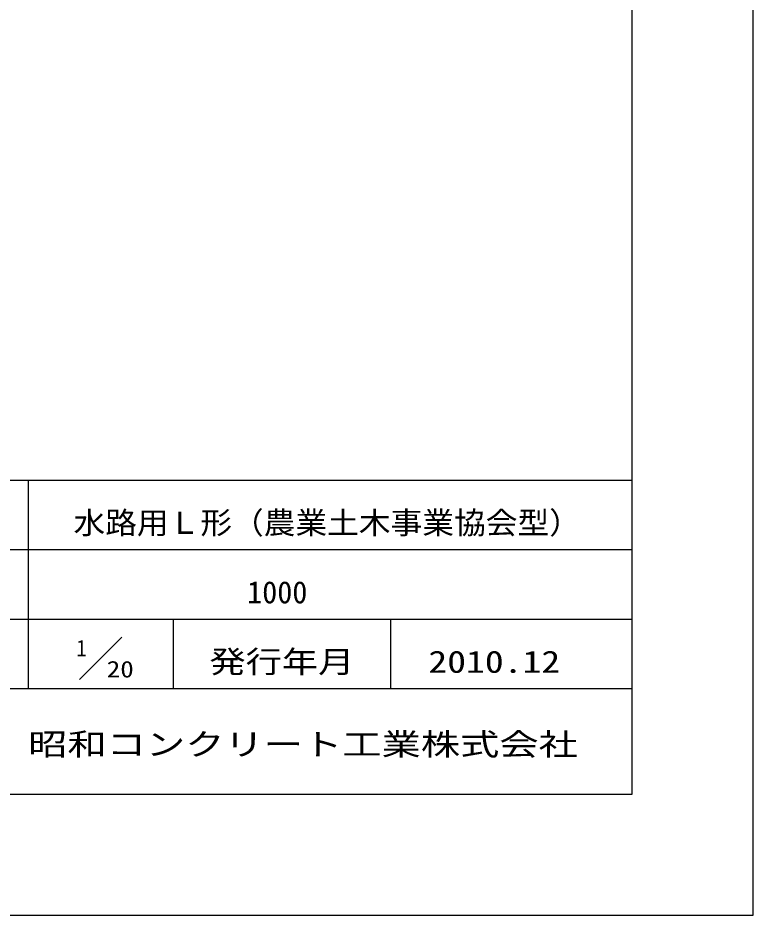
# Model space of a CAD drawing. Units: millimetres at full size; details may follow other scales. Extents: x 0 to 16820, y 0 to 11880.
# Drawn here: x 14386 to 16820, y 0 to 2970 of the extents above; entities that cross this region are included whole.
import ezdxf
from ezdxf.enums import TextEntityAlignment as Align

# ---------------------------------------------------------------- set-up
doc = ezdxf.new("R2010")
doc.units = ezdxf.units.MM
for name, color, linetype, lineweight in [('0_2', 7, 'Continuous', 25), ('D-TTL', 2, 'Continuous', 25), ('D-TTL-FRAM', 2, 'Continuous', 25), ('D-TTL-LINE', 7, 'Continuous', 25), ('D-TTL-TXT', 7, 'Continuous', 25)]:
    doc.layers.add(name, color=color, linetype=linetype, lineweight=lineweight)
doc.styles.add('ＭＳ ゴシック', font='')
doc.styles.get('ＭＳ ゴシック').set_extended_font_data('MS Gothic')

msp = doc.modelspace()

# ---------------------------------------------------------------- linework, layer by layer
at = {"layer": '0_2'}
msp.add_line((14420, 1210), (16420, 1210), dxfattribs=at)
at = {"layer": 'D-TTL'}
for points in [[(0, 0), (16820, 0), (16820, 11880), (0, 11880)], [(400, 400), (16420, 400), (16420, 11480), (400, 11480)]]:
    msp.add_lwpolyline(points, close=True, dxfattribs=at)
at = {"layer": 'D-TTL-FRAM'}
msp.add_line((13920, 1440), (16420, 1440), dxfattribs=at)
at = {"layer": 'D-TTL-LINE'}
for p, q in [((14420, 1440), (14420, 750)), ((13920, 1210), (16420, 1210)), ((13920, 980), (16420, 980)), ((14900, 980), (14900, 750)), ((15620, 980), (15620, 750)), ((13920, 750), (16420, 750))]:
    msp.add_line(p, q, dxfattribs=at)
at = {"layer": 'D-TTL-TXT'}
msp.add_line((14590, 780), (14730, 920), dxfattribs=at)

# ---------------------------------------------------------------- texts
at = {"layer": 'D-TTL-TXT', "style": 'ＭＳ ゴシック'}
for s, height, width, p in [('水路用Ｌ形（農業土木事業協会型）', 73.31, 1.05, (14570, 1240)), ('1', 54.99, 0.9, (14580, 840)), ('2010.12', 73.31, 1.25, (15745, 780)), ('20', 54.99, 1.2, (14680, 770)), ('昭和コンクリート工業株式会社', 73.31, 1.3, (14420, 506.667))]:
    msp.add_text(s, height=height, dxfattribs=dict(at, width=width)).set_placement(p, align=Align.BOTTOM_LEFT)
msp.add_text('1000', height=73.31, dxfattribs=at).set_placement((15145, 1010), align=Align.BOTTOM_LEFT)
at = {"layer": 'D-TTL-TXT', "style": 'ＭＳ ゴシック', "width": 1.2}
msp.add_text('発行年月', height=73.31, dxfattribs=at).set_placement((15260, 780), align=Align.BOTTOM_CENTER)

doc.saveas('drawing.dxf')
